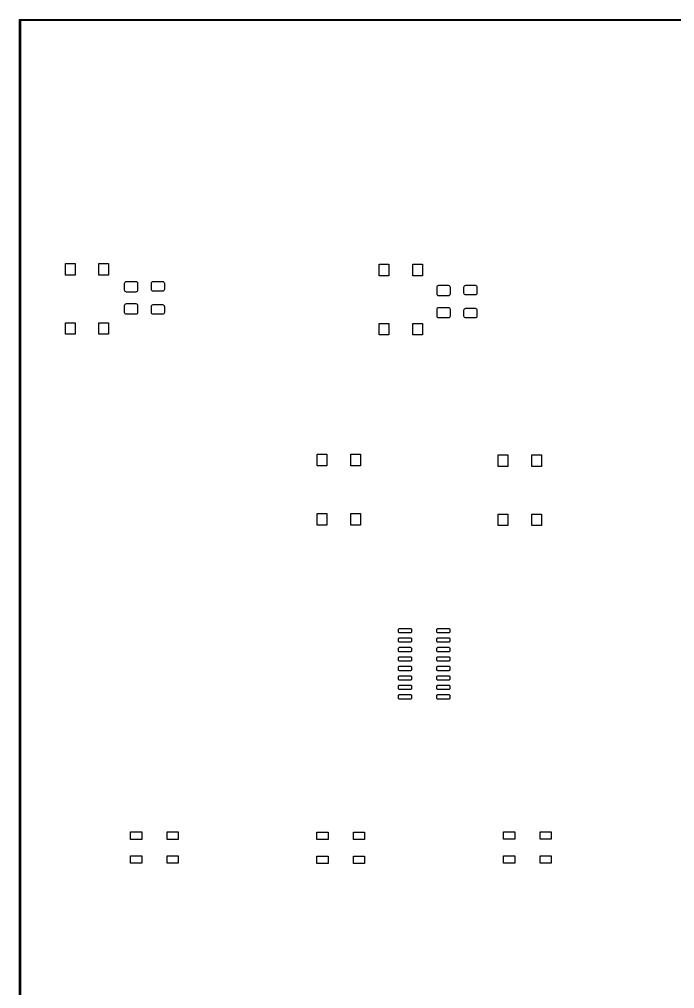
# Model space of a CAD drawing. Extents: x 119 to 479, y -311 to -51.
# Drawn here: x 118.9 to 206.8, y -181 to -50.9 of the extents above; entities that cross this region are included whole.
import ezdxf

# ---------------------------------------------------------------- set-up
doc = ezdxf.new("R2010")
doc.units = 0
doc.layers.add('BLACK', color=7, linetype='CONTINUOUS')

msp = doc.modelspace()

# ---------------------------------------------------------------- linework, layer by layer
at = {"layer": 'BLACK', "linetype": 'CONTINUOUS'}
for p, q in [((118.925, -51), (118.927, -50.99)), ((118.925, -311), (118.925, -51)), ((118.926, -50.987), (118.928, -50.984)), ((118.927, -50.99), (118.926, -50.987)), ((118.928, -50.984), (118.93, -50.974)), ((118.93, -50.974), (118.942, -50.959)), ((118.942, -50.959), (118.952, -50.943)), ((118.952, -50.943), (118.958, -50.94)), ((118.958, -50.94), (118.962, -50.935)), ((118.962, -50.935), (118.982, -50.932)), ((118.982, -50.932), (119, -50.925)), ((119, -50.925), (479, -50.925)), ((119.075, -51.075), (119.075, -310.925)), ((478.925, -51.075), (119.075, -51.075)), ((125.09, -85.23), (125.09, -83.68)), ((125.09, -83.68), (126.39, -83.68)), ((126.39, -83.68), (126.39, -85.23)), ((129.59, -85.23), (129.59, -83.68)), ((129.59, -83.68), (130.89, -83.68)), ((130.89, -83.68), (130.89, -85.23)), ((167.16, -85.33), (167.16, -83.78)), ((167.16, -83.78), (168.46, -83.78)), ((168.46, -83.78), (168.46, -85.33)), ((171.66, -85.33), (171.66, -83.78)), ((171.66, -83.78), (172.96, -83.78)), ((172.96, -83.78), (172.96, -85.33)), ((126.39, -85.23), (125.09, -85.23)), ((130.89, -85.23), (129.59, -85.23)), ((168.46, -85.33), (167.16, -85.33)), ((172.96, -85.33), (171.66, -85.33)), ((133.025, -86.35), (133.044, -86.254)), ((133.025, -87.275), (133.025, -86.35)), ((133.044, -86.254), (133.098, -86.173)), ((133.098, -86.173), (133.179, -86.119)), ((133.179, -86.119), (133.275, -86.1)), ((133.275, -86.1), (134.525, -86.1)), ((134.525, -86.1), (134.621, -86.119)), ((134.621, -86.119), (134.702, -86.173)), ((134.702, -86.173), (134.756, -86.254)), ((134.756, -86.254), (134.775, -86.35)), ((134.775, -86.35), (134.775, -87.275)), ((136.625, -86.35), (136.644, -86.254)), ((136.625, -87.15), (136.625, -86.35)), ((136.644, -87.246), (136.625, -87.15)), ((136.644, -86.254), (136.698, -86.173)), ((136.698, -86.173), (136.779, -86.119)), ((136.779, -86.119), (136.875, -86.1)), ((136.875, -86.1), (138.125, -86.1)), ((138.125, -86.1), (138.221, -86.119)), ((138.221, -86.119), (138.302, -86.173)), ((138.302, -86.173), (138.356, -86.254)), ((138.356, -86.254), (138.375, -86.35)), ((138.375, -87.15), (138.356, -87.246)), ((138.375, -86.35), (138.375, -87.15)), ((174.925, -86.85), (174.944, -86.754)), ((174.925, -87.775), (174.925, -86.85)), ((174.944, -86.754), (174.998, -86.673)), ((174.998, -86.673), (175.079, -86.619)), ((175.079, -86.619), (175.175, -86.6)), ((175.175, -86.6), (176.425, -86.6)), ((176.425, -86.6), (176.521, -86.619)), ((176.521, -86.619), (176.602, -86.673)), ((176.602, -86.673), (176.656, -86.754)), ((176.656, -86.754), (176.675, -86.85)), ((176.675, -86.85), (176.675, -87.775)), ((178.525, -86.85), (178.544, -86.754)), ((178.525, -87.65), (178.525, -86.85)), ((178.544, -86.754), (178.598, -86.673)), ((178.598, -86.673), (178.679, -86.619)), ((178.679, -86.619), (178.775, -86.6)), ((178.775, -86.6), (180.025, -86.6)), ((180.025, -86.6), (180.121, -86.619)), ((180.121, -86.619), (180.202, -86.673)), ((180.202, -86.673), (180.256, -86.754)), ((180.256, -86.754), (180.275, -86.85)), ((180.275, -86.85), (180.275, -87.65)), ((133.044, -87.371), (133.025, -87.275)), ((133.098, -87.452), (133.044, -87.371)), ((133.179, -87.506), (133.098, -87.452)), ((133.275, -87.525), (133.179, -87.506)), ((134.525, -87.525), (133.275, -87.525)), ((134.621, -87.506), (134.525, -87.525)), ((134.702, -87.452), (134.621, -87.506)), ((134.756, -87.371), (134.702, -87.452)), ((134.775, -87.275), (134.756, -87.371)), ((136.698, -87.327), (136.644, -87.246)), ((136.779, -87.381), (136.698, -87.327)), ((136.875, -87.4), (136.779, -87.381)), ((138.125, -87.4), (136.875, -87.4)), ((138.221, -87.381), (138.125, -87.4)), ((138.302, -87.327), (138.221, -87.381)), ((138.356, -87.246), (138.302, -87.327)), ((174.944, -87.871), (174.925, -87.775)), ((174.998, -87.952), (174.944, -87.871)), ((175.079, -88.006), (174.998, -87.952)), ((175.175, -88.025), (175.079, -88.006)), ((176.425, -88.025), (175.175, -88.025)), ((176.521, -88.006), (176.425, -88.025)), ((176.602, -87.952), (176.521, -88.006)), ((176.656, -87.871), (176.602, -87.952)), ((176.675, -87.775), (176.656, -87.871)), ((178.544, -87.746), (178.525, -87.65)), ((178.598, -87.827), (178.544, -87.746)), ((178.679, -87.881), (178.598, -87.827)), ((178.775, -87.9), (178.679, -87.881)), ((180.025, -87.9), (178.775, -87.9)), ((180.121, -87.881), (180.025, -87.9)), ((180.202, -87.827), (180.121, -87.881)), ((180.256, -87.746), (180.202, -87.827)), ((180.275, -87.65), (180.256, -87.746)), ((133.025, -89.325), (133.044, -89.229)), ((133.025, -90.25), (133.025, -89.325)), ((133.044, -89.229), (133.098, -89.148)), ((133.098, -89.148), (133.179, -89.094)), ((133.179, -89.094), (133.275, -89.075)), ((133.275, -89.075), (134.525, -89.075)), ((134.525, -89.075), (134.621, -89.094)), ((134.621, -89.094), (134.702, -89.148)), ((134.702, -89.148), (134.756, -89.229)), ((134.756, -89.229), (134.775, -89.325)), ((134.775, -89.325), (134.775, -90.25)), ((136.625, -89.45), (136.644, -89.354)), ((136.625, -90.25), (136.625, -89.45)), ((136.644, -89.354), (136.698, -89.273)), ((136.698, -89.273), (136.779, -89.219)), ((136.779, -89.219), (136.875, -89.2)), ((136.875, -89.2), (138.125, -89.2)), ((138.125, -89.2), (138.221, -89.219)), ((138.221, -89.219), (138.302, -89.273)), ((138.302, -89.273), (138.356, -89.354)), ((138.356, -89.354), (138.375, -89.45)), ((138.375, -89.45), (138.375, -90.25)), ((174.925, -89.825), (174.944, -89.729)), ((174.944, -89.729), (174.998, -89.648)), ((174.998, -89.648), (175.079, -89.594)), ((175.079, -89.594), (175.175, -89.575)), ((175.175, -89.575), (176.425, -89.575)), ((176.425, -89.575), (176.521, -89.594)), ((176.521, -89.594), (176.602, -89.648)), ((176.602, -89.648), (176.656, -89.729)), ((176.656, -89.729), (176.675, -89.825)), ((178.598, -89.773), (178.679, -89.719)), ((178.679, -89.719), (178.775, -89.7)), ((178.775, -89.7), (180.025, -89.7)), ((180.025, -89.7), (180.121, -89.719)), ((180.121, -89.719), (180.202, -89.773)), ((133.044, -90.346), (133.025, -90.25)), ((133.098, -90.427), (133.044, -90.346)), ((133.179, -90.481), (133.098, -90.427)), ((133.275, -90.5), (133.179, -90.481)), ((134.525, -90.5), (133.275, -90.5)), ((134.621, -90.481), (134.525, -90.5)), ((134.702, -90.427), (134.621, -90.481)), ((134.756, -90.346), (134.702, -90.427)), ((134.775, -90.25), (134.756, -90.346)), ((136.644, -90.346), (136.625, -90.25)), ((136.698, -90.427), (136.644, -90.346)), ((136.779, -90.481), (136.698, -90.427)), ((136.875, -90.5), (136.779, -90.481)), ((138.125, -90.5), (136.875, -90.5)), ((138.221, -90.481), (138.125, -90.5)), ((138.302, -90.427), (138.221, -90.481)), ((138.356, -90.346), (138.302, -90.427)), ((138.375, -90.25), (138.356, -90.346)), ((174.925, -90.75), (174.925, -89.825)), ((174.944, -90.846), (174.925, -90.75)), ((174.998, -90.927), (174.944, -90.846)), ((175.079, -90.981), (174.998, -90.927)), ((175.175, -91), (175.079, -90.981)), ((176.425, -91), (175.175, -91)), ((176.521, -90.981), (176.425, -91)), ((176.602, -90.927), (176.521, -90.981)), ((176.656, -90.846), (176.602, -90.927)), ((176.675, -90.75), (176.656, -90.846)), ((176.675, -89.825), (176.675, -90.75)), ((178.525, -89.95), (178.544, -89.854)), ((178.525, -90.75), (178.525, -89.95)), ((178.544, -90.846), (178.525, -90.75)), ((178.544, -89.854), (178.598, -89.773)), ((178.598, -90.927), (178.544, -90.846)), ((178.679, -90.981), (178.598, -90.927)), ((178.775, -91), (178.679, -90.981)), ((180.025, -91), (178.775, -91)), ((180.121, -90.981), (180.025, -91)), ((180.202, -90.927), (180.121, -90.981)), ((180.202, -89.773), (180.256, -89.854)), ((180.256, -90.846), (180.202, -90.927)), ((180.256, -89.854), (180.275, -89.95)), ((180.275, -90.75), (180.256, -90.846)), ((180.275, -89.95), (180.275, -90.75)), ((125.09, -93.18), (125.09, -91.63)), ((125.09, -91.63), (126.39, -91.63)), ((126.39, -91.63), (126.39, -93.18)), ((129.59, -93.18), (129.59, -91.63)), ((129.59, -91.63), (130.89, -91.63)), ((130.89, -91.63), (130.89, -93.18)), ((167.16, -93.28), (167.16, -91.73)), ((167.16, -91.73), (168.46, -91.73)), ((168.46, -91.73), (168.46, -93.28)), ((171.66, -93.28), (171.66, -91.73)), ((171.66, -91.73), (172.96, -91.73)), ((172.96, -91.73), (172.96, -93.28)), ((126.39, -93.18), (125.09, -93.18)), ((130.89, -93.18), (129.59, -93.18)), ((168.46, -93.28), (167.16, -93.28)), ((172.96, -93.28), (171.66, -93.28)), ((158.85, -110.84), (158.85, -109.29)), ((158.85, -109.29), (160.15, -109.29)), ((160.15, -109.29), (160.15, -110.84)), ((163.35, -110.84), (163.35, -109.29)), ((163.35, -109.29), (164.65, -109.29)), ((164.65, -109.29), (164.65, -110.84)), ((183.11, -110.92), (183.11, -109.37)), ((183.11, -109.37), (184.41, -109.37)), ((184.41, -109.37), (184.41, -110.92)), ((187.61, -110.92), (187.61, -109.37)), ((187.61, -109.37), (188.91, -109.37)), ((188.91, -109.37), (188.91, -110.92)), ((160.15, -110.84), (158.85, -110.84)), ((164.65, -110.84), (163.35, -110.84)), ((184.41, -110.92), (183.11, -110.92)), ((188.91, -110.92), (187.61, -110.92)), ((158.85, -118.79), (158.85, -117.24)), ((158.85, -117.24), (160.15, -117.24)), ((160.15, -117.24), (160.15, -118.79)), ((163.35, -118.79), (163.35, -117.24)), ((163.35, -117.24), (164.65, -117.24)), ((164.65, -117.24), (164.65, -118.79)), ((183.11, -118.87), (183.11, -117.32)), ((183.11, -117.32), (184.41, -117.32)), ((184.41, -117.32), (184.41, -118.87)), ((187.61, -118.87), (187.61, -117.32)), ((187.61, -117.32), (188.91, -117.32)), ((188.91, -117.32), (188.91, -118.87)), ((160.15, -118.79), (158.85, -118.79)), ((164.65, -118.79), (163.35, -118.79)), ((184.41, -118.87), (183.11, -118.87)), ((188.91, -118.87), (187.61, -118.87)), ((169.794, -132.699), (169.843, -132.666)), ((169.843, -132.666), (169.9, -132.655)), ((169.9, -132.655), (171.35, -132.655)), ((171.35, -132.655), (171.407, -132.666)), ((171.407, -132.666), (171.456, -132.699)), ((174.944, -132.699), (174.993, -132.666)), ((174.993, -132.666), (175.05, -132.655)), ((175.05, -132.655), (176.5, -132.655)), ((176.5, -132.655), (176.557, -132.666)), ((176.557, -132.666), (176.606, -132.699)), ((169.75, -132.805), (169.761, -132.748)), ((169.75, -133.105), (169.75, -132.805)), ((169.761, -133.162), (169.75, -133.105)), ((169.761, -132.748), (169.794, -132.699)), ((169.794, -133.211), (169.761, -133.162)), ((169.761, -134.018), (169.794, -133.969)), ((169.843, -133.244), (169.794, -133.211)), ((169.794, -133.969), (169.843, -133.936)), ((169.9, -133.255), (169.843, -133.244)), ((169.843, -133.936), (169.9, -133.925)), ((171.35, -133.255), (169.9, -133.255)), ((169.9, -133.925), (171.35, -133.925)), ((171.407, -133.244), (171.35, -133.255)), ((171.35, -133.925), (171.407, -133.936)), ((171.456, -133.211), (171.407, -133.244)), ((171.407, -133.936), (171.456, -133.969)), ((171.456, -132.699), (171.489, -132.748)), ((171.489, -133.162), (171.456, -133.211)), ((171.456, -133.969), (171.489, -134.018)), ((171.489, -132.748), (171.5, -132.805)), ((171.5, -133.105), (171.489, -133.162)), ((171.5, -132.805), (171.5, -133.105)), ((174.9, -132.805), (174.911, -132.748)), ((174.9, -133.105), (174.9, -132.805)), ((174.911, -133.162), (174.9, -133.105)), ((174.911, -132.748), (174.944, -132.699)), ((174.944, -133.211), (174.911, -133.162)), ((174.911, -134.018), (174.944, -133.969)), ((174.993, -133.244), (174.944, -133.211)), ((174.944, -133.969), (174.993, -133.936)), ((175.05, -133.255), (174.993, -133.244)), ((174.993, -133.936), (175.05, -133.925)), ((176.5, -133.255), (175.05, -133.255)), ((175.05, -133.925), (176.5, -133.925)), ((176.557, -133.244), (176.5, -133.255)), ((176.5, -133.925), (176.557, -133.936)), ((176.606, -133.211), (176.557, -133.244)), ((176.557, -133.936), (176.606, -133.969)), ((176.606, -132.699), (176.639, -132.748)), ((176.639, -133.162), (176.606, -133.211)), ((176.606, -133.969), (176.639, -134.018)), ((176.639, -132.748), (176.65, -132.805)), ((176.65, -133.105), (176.639, -133.162)), ((176.65, -132.805), (176.65, -133.105)), ((169.75, -134.075), (169.761, -134.018)), ((169.75, -134.375), (169.75, -134.075)), ((169.761, -134.432), (169.75, -134.375)), ((169.794, -134.481), (169.761, -134.432)), ((169.761, -135.288), (169.794, -135.239)), ((169.843, -134.514), (169.794, -134.481)), ((169.794, -135.239), (169.843, -135.206)), ((169.9, -134.525), (169.843, -134.514)), ((169.843, -135.206), (169.9, -135.195)), ((171.35, -134.525), (169.9, -134.525)), ((169.9, -135.195), (171.35, -135.195)), ((171.407, -134.514), (171.35, -134.525)), ((171.35, -135.195), (171.407, -135.206)), ((171.456, -134.481), (171.407, -134.514)), ((171.407, -135.206), (171.456, -135.239)), ((171.489, -134.432), (171.456, -134.481)), ((171.456, -135.239), (171.489, -135.288)), ((171.489, -134.018), (171.5, -134.075)), ((171.5, -134.375), (171.489, -134.432)), ((171.5, -134.075), (171.5, -134.375)), ((174.9, -134.075), (174.911, -134.018)), ((174.9, -134.375), (174.9, -134.075)), ((174.911, -134.432), (174.9, -134.375)), ((174.944, -134.481), (174.911, -134.432)), ((174.911, -135.288), (174.944, -135.239)), ((174.993, -134.514), (174.944, -134.481)), ((174.944, -135.239), (174.993, -135.206)), ((175.05, -134.525), (174.993, -134.514)), ((174.993, -135.206), (175.05, -135.195)), ((176.5, -134.525), (175.05, -134.525)), ((175.05, -135.195), (176.5, -135.195)), ((176.557, -134.514), (176.5, -134.525)), ((176.5, -135.195), (176.557, -135.206)), ((176.606, -134.481), (176.557, -134.514)), ((176.557, -135.206), (176.606, -135.239)), ((176.639, -134.432), (176.606, -134.481)), ((176.606, -135.239), (176.639, -135.288)), ((176.639, -134.018), (176.65, -134.075)), ((176.65, -134.375), (176.639, -134.432)), ((176.65, -134.075), (176.65, -134.375)), ((169.75, -135.345), (169.761, -135.288)), ((169.75, -135.645), (169.75, -135.345)), ((169.761, -135.702), (169.75, -135.645)), ((169.75, -136.615), (169.761, -136.558)), ((169.794, -135.751), (169.761, -135.702)), ((169.761, -136.558), (169.794, -136.509)), ((169.843, -135.784), (169.794, -135.751)), ((169.794, -136.509), (169.843, -136.476)), ((169.9, -135.795), (169.843, -135.784)), ((169.843, -136.476), (169.9, -136.465)), ((171.35, -135.795), (169.9, -135.795)), ((169.9, -136.465), (171.35, -136.465)), ((171.407, -135.784), (171.35, -135.795)), ((171.35, -136.465), (171.407, -136.476)), ((171.456, -135.751), (171.407, -135.784)), ((171.407, -136.476), (171.456, -136.509)), ((171.489, -135.702), (171.456, -135.751)), ((171.456, -136.509), (171.489, -136.558)), ((171.489, -135.288), (171.5, -135.345)), ((171.5, -135.645), (171.489, -135.702)), ((171.489, -136.558), (171.5, -136.615)), ((171.5, -135.345), (171.5, -135.645)), ((174.9, -135.345), (174.911, -135.288)), ((174.9, -135.645), (174.9, -135.345)), ((174.911, -135.702), (174.9, -135.645)), ((174.9, -136.615), (174.911, -136.558)), ((174.944, -135.751), (174.911, -135.702)), ((174.911, -136.558), (174.944, -136.509)), ((174.993, -135.784), (174.944, -135.751)), ((174.944, -136.509), (174.993, -136.476)), ((175.05, -135.795), (174.993, -135.784)), ((174.993, -136.476), (175.05, -136.465)), ((176.5, -135.795), (175.05, -135.795)), ((175.05, -136.465), (176.5, -136.465)), ((176.557, -135.784), (176.5, -135.795)), ((176.5, -136.465), (176.557, -136.476)), ((176.606, -135.751), (176.557, -135.784)), ((176.557, -136.476), (176.606, -136.509)), ((176.639, -135.702), (176.606, -135.751)), ((176.606, -136.509), (176.639, -136.558)), ((176.639, -135.288), (176.65, -135.345)), ((176.65, -135.645), (176.639, -135.702)), ((176.639, -136.558), (176.65, -136.615)), ((176.65, -135.345), (176.65, -135.645)), ((169.75, -136.915), (169.75, -136.615)), ((169.761, -136.972), (169.75, -136.915)), ((169.75, -137.885), (169.761, -137.828)), ((169.794, -137.021), (169.761, -136.972)), ((169.761, -137.828), (169.794, -137.779)), ((169.843, -137.054), (169.794, -137.021)), ((169.794, -137.779), (169.843, -137.746)), ((169.9, -137.065), (169.843, -137.054)), ((169.843, -137.746), (169.9, -137.735)), ((171.35, -137.065), (169.9, -137.065)), ((169.9, -137.735), (171.35, -137.735)), ((171.407, -137.054), (171.35, -137.065)), ((171.35, -137.735), (171.407, -137.746)), ((171.456, -137.021), (171.407, -137.054)), ((171.407, -137.746), (171.456, -137.779)), ((171.489, -136.972), (171.456, -137.021)), ((171.456, -137.779), (171.489, -137.828)), ((171.5, -136.915), (171.489, -136.972)), ((171.489, -137.828), (171.5, -137.885)), ((171.5, -136.615), (171.5, -136.915)), ((174.9, -136.915), (174.9, -136.615)), ((174.911, -136.972), (174.9, -136.915)), ((174.9, -137.885), (174.911, -137.828)), ((174.944, -137.021), (174.911, -136.972)), ((174.911, -137.828), (174.944, -137.779)), ((174.993, -137.054), (174.944, -137.021)), ((174.944, -137.779), (174.993, -137.746)), ((175.05, -137.065), (174.993, -137.054)), ((174.993, -137.746), (175.05, -137.735)), ((176.5, -137.065), (175.05, -137.065)), ((175.05, -137.735), (176.5, -137.735)), ((176.557, -137.054), (176.5, -137.065)), ((176.5, -137.735), (176.557, -137.746)), ((176.606, -137.021), (176.557, -137.054)), ((176.557, -137.746), (176.606, -137.779)), ((176.639, -136.972), (176.606, -137.021)), ((176.606, -137.779), (176.639, -137.828)), ((176.65, -136.915), (176.639, -136.972)), ((176.639, -137.828), (176.65, -137.885)), ((176.65, -136.615), (176.65, -136.915)), ((169.75, -138.185), (169.75, -137.885)), ((169.761, -138.242), (169.75, -138.185)), ((169.75, -139.155), (169.761, -139.098)), ((169.75, -139.455), (169.75, -139.155)), ((169.794, -138.291), (169.761, -138.242)), ((169.761, -139.098), (169.794, -139.049)), ((169.843, -138.324), (169.794, -138.291)), ((169.794, -139.049), (169.843, -139.016)), ((169.9, -138.335), (169.843, -138.324)), ((169.843, -139.016), (169.9, -139.005)), ((171.35, -138.335), (169.9, -138.335)), ((169.9, -139.005), (171.35, -139.005)), ((171.407, -138.324), (171.35, -138.335)), ((171.35, -139.005), (171.407, -139.016)), ((171.456, -138.291), (171.407, -138.324)), ((171.407, -139.016), (171.456, -139.049)), ((171.489, -138.242), (171.456, -138.291)), ((171.456, -139.049), (171.489, -139.098)), ((171.5, -138.185), (171.489, -138.242)), ((171.489, -139.098), (171.5, -139.155)), ((171.5, -137.885), (171.5, -138.185)), ((171.5, -139.155), (171.5, -139.455)), ((174.9, -138.185), (174.9, -137.885)), ((174.911, -138.242), (174.9, -138.185)), ((174.9, -139.155), (174.911, -139.098)), ((174.9, -139.455), (174.9, -139.155)), ((174.944, -138.291), (174.911, -138.242)), ((174.911, -139.098), (174.944, -139.049)), ((174.993, -138.324), (174.944, -138.291)), ((174.944, -139.049), (174.993, -139.016)), ((175.05, -138.335), (174.993, -138.324)), ((174.993, -139.016), (175.05, -139.005)), ((176.5, -138.335), (175.05, -138.335)), ((175.05, -139.005), (176.5, -139.005)), ((176.557, -138.324), (176.5, -138.335)), ((176.5, -139.005), (176.557, -139.016)), ((176.606, -138.291), (176.557, -138.324)), ((176.557, -139.016), (176.606, -139.049)), ((176.639, -138.242), (176.606, -138.291)), ((176.606, -139.049), (176.639, -139.098)), ((176.65, -138.185), (176.639, -138.242)), ((176.639, -139.098), (176.65, -139.155)), ((176.65, -137.885), (176.65, -138.185)), ((176.65, -139.155), (176.65, -139.455)), ((169.761, -139.512), (169.75, -139.455)), ((169.75, -140.425), (169.761, -140.368)), ((169.75, -140.725), (169.75, -140.425)), ((169.794, -139.561), (169.761, -139.512)), ((169.761, -140.368), (169.794, -140.319)), ((169.843, -139.594), (169.794, -139.561)), ((169.794, -140.319), (169.843, -140.286)), ((169.9, -139.605), (169.843, -139.594)), ((169.843, -140.286), (169.9, -140.275)), ((171.35, -139.605), (169.9, -139.605)), ((169.9, -140.275), (171.35, -140.275)), ((171.407, -139.594), (171.35, -139.605)), ((171.35, -140.275), (171.407, -140.286)), ((171.456, -139.561), (171.407, -139.594)), ((171.407, -140.286), (171.456, -140.319)), ((171.489, -139.512), (171.456, -139.561)), ((171.456, -140.319), (171.489, -140.368)), ((171.5, -139.455), (171.489, -139.512)), ((171.489, -140.368), (171.5, -140.425)), ((171.5, -140.425), (171.5, -140.725)), ((174.911, -139.512), (174.9, -139.455)), ((174.9, -140.425), (174.911, -140.368)), ((174.9, -140.725), (174.9, -140.425)), ((174.944, -139.561), (174.911, -139.512)), ((174.911, -140.368), (174.944, -140.319)), ((174.993, -139.594), (174.944, -139.561)), ((174.944, -140.319), (174.993, -140.286)), ((175.05, -139.605), (174.993, -139.594)), ((174.993, -140.286), (175.05, -140.275)), ((176.5, -139.605), (175.05, -139.605)), ((175.05, -140.275), (176.5, -140.275)), ((176.557, -139.594), (176.5, -139.605)), ((176.5, -140.275), (176.557, -140.286)), ((176.606, -139.561), (176.557, -139.594)), ((176.557, -140.286), (176.606, -140.319)), ((176.639, -139.512), (176.606, -139.561)), ((176.606, -140.319), (176.639, -140.368)), ((176.65, -139.455), (176.639, -139.512)), ((176.639, -140.368), (176.65, -140.425)), ((176.65, -140.425), (176.65, -140.725)), ((169.761, -140.782), (169.75, -140.725)), ((169.75, -141.695), (169.761, -141.638)), ((169.75, -141.995), (169.75, -141.695)), ((169.794, -140.831), (169.761, -140.782)), ((169.761, -141.638), (169.794, -141.589)), ((169.843, -140.864), (169.794, -140.831)), ((169.794, -141.589), (169.843, -141.556)), ((169.9, -140.875), (169.843, -140.864)), ((169.843, -141.556), (169.9, -141.545)), ((171.35, -140.875), (169.9, -140.875)), ((169.9, -141.545), (171.35, -141.545)), ((171.407, -140.864), (171.35, -140.875)), ((171.35, -141.545), (171.407, -141.556)), ((171.456, -140.831), (171.407, -140.864)), ((171.407, -141.556), (171.456, -141.589)), ((171.489, -140.782), (171.456, -140.831)), ((171.456, -141.589), (171.489, -141.638)), ((171.5, -140.725), (171.489, -140.782)), ((171.489, -141.638), (171.5, -141.695)), ((171.5, -141.695), (171.5, -141.995)), ((174.911, -140.782), (174.9, -140.725)), ((174.9, -141.695), (174.911, -141.638)), ((174.9, -141.995), (174.9, -141.695)), ((174.944, -140.831), (174.911, -140.782)), ((174.911, -141.638), (174.944, -141.589)), ((174.993, -140.864), (174.944, -140.831)), ((174.944, -141.589), (174.993, -141.556)), ((175.05, -140.875), (174.993, -140.864)), ((174.993, -141.556), (175.05, -141.545)), ((176.5, -140.875), (175.05, -140.875)), ((175.05, -141.545), (176.5, -141.545)), ((176.557, -140.864), (176.5, -140.875)), ((176.5, -141.545), (176.557, -141.556)), ((176.606, -140.831), (176.557, -140.864)), ((176.557, -141.556), (176.606, -141.589)), ((176.639, -140.782), (176.606, -140.831)), ((176.606, -141.589), (176.639, -141.638)), ((176.65, -140.725), (176.639, -140.782)), ((176.639, -141.638), (176.65, -141.695)), ((176.65, -141.695), (176.65, -141.995)), ((169.761, -142.052), (169.75, -141.995)), ((169.794, -142.101), (169.761, -142.052)), ((169.843, -142.134), (169.794, -142.101)), ((169.9, -142.145), (169.843, -142.134)), ((171.35, -142.145), (169.9, -142.145)), ((171.407, -142.134), (171.35, -142.145)), ((171.456, -142.101), (171.407, -142.134)), ((171.489, -142.052), (171.456, -142.101)), ((171.5, -141.995), (171.489, -142.052)), ((174.911, -142.052), (174.9, -141.995)), ((174.944, -142.101), (174.911, -142.052)), ((174.993, -142.134), (174.944, -142.101)), ((175.05, -142.145), (174.993, -142.134)), ((176.5, -142.145), (175.05, -142.145)), ((176.557, -142.134), (176.5, -142.145)), ((176.606, -142.101), (176.557, -142.134)), ((176.639, -142.052), (176.606, -142.101)), ((176.65, -141.995), (176.639, -142.052)), ((133.82, -160.98), (133.82, -159.98)), ((133.82, -159.98), (135.32, -159.98)), ((135.32, -159.98), (135.32, -160.98)), ((138.72, -160.98), (138.72, -159.98)), ((138.72, -159.98), (140.22, -159.98)), ((140.22, -159.98), (140.22, -160.98)), ((183.84, -160.96), (183.84, -159.96)), ((183.84, -159.96), (185.34, -159.96)), ((185.34, -159.96), (185.34, -160.96)), ((188.74, -160.96), (188.74, -159.96)), ((188.74, -159.96), (190.24, -159.96)), ((190.24, -159.96), (190.24, -160.96)), ((135.32, -160.98), (133.82, -160.98)), ((140.22, -160.98), (138.72, -160.98)), ((158.805, -161.005), (158.805, -160.005)), ((158.805, -160.005), (160.305, -160.005)), ((160.305, -161.005), (158.805, -161.005)), ((160.305, -160.005), (160.305, -161.005)), ((163.705, -161.005), (163.705, -160.005)), ((163.705, -160.005), (165.205, -160.005)), ((165.205, -161.005), (163.705, -161.005)), ((165.205, -160.005), (165.205, -161.005)), ((185.34, -160.96), (183.84, -160.96)), ((190.24, -160.96), (188.74, -160.96)), ((133.82, -164.18), (133.82, -163.18)), ((133.82, -163.18), (135.32, -163.18)), ((135.32, -163.18), (135.32, -164.18)), ((138.72, -164.18), (138.72, -163.18)), ((138.72, -163.18), (140.22, -163.18)), ((140.22, -163.18), (140.22, -164.18)), ((158.805, -164.205), (158.805, -163.205)), ((158.805, -163.205), (160.305, -163.205)), ((160.305, -163.205), (160.305, -164.205)), ((163.705, -164.205), (163.705, -163.205)), ((163.705, -163.205), (165.205, -163.205)), ((165.205, -163.205), (165.205, -164.205)), ((183.84, -164.16), (183.84, -163.16)), ((183.84, -163.16), (185.34, -163.16)), ((185.34, -163.16), (185.34, -164.16)), ((188.74, -164.16), (188.74, -163.16)), ((188.74, -163.16), (190.24, -163.16)), ((190.24, -163.16), (190.24, -164.16)), ((135.32, -164.18), (133.82, -164.18)), ((140.22, -164.18), (138.72, -164.18)), ((160.305, -164.205), (158.805, -164.205)), ((165.205, -164.205), (163.705, -164.205)), ((185.34, -164.16), (183.84, -164.16)), ((190.24, -164.16), (188.74, -164.16))]:
    msp.add_line(p, q, dxfattribs=at)

doc.saveas('drawing.dxf')
